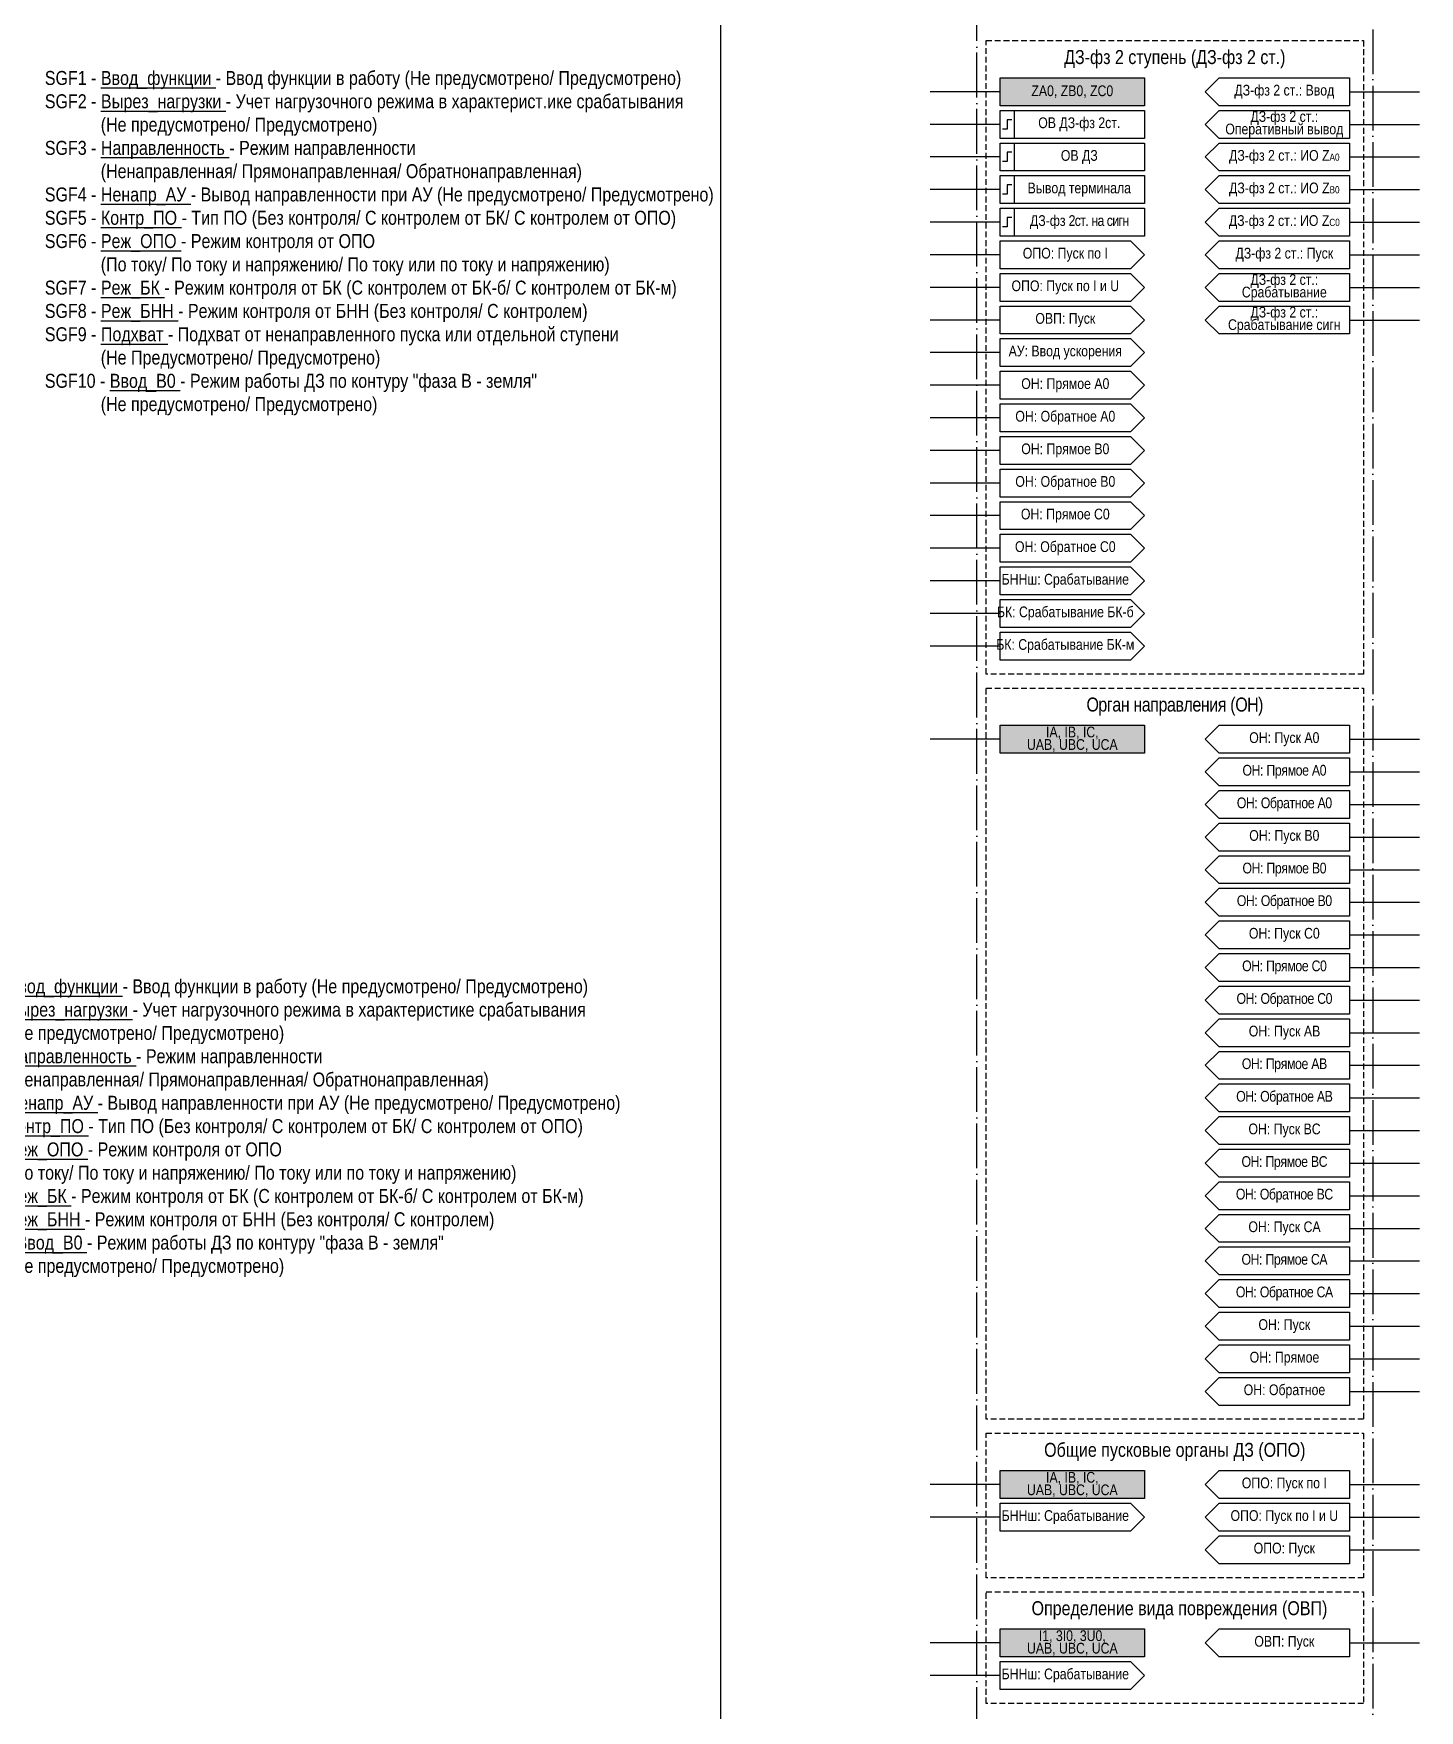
# Model space of a CAD drawing. Header units: millimetres. Extents: x -68 to 4847, y -35 to 2390.
# Drawn here: x 222.6 to 520, y 442.5 to 802.5 of the extents above; entities that cross this region are included whole.
import ezdxf

# ---------------------------------------------------------------- set-up
doc = ezdxf.new("R2010")
doc.units = ezdxf.units.MM
doc.linetypes.add('ACAD_ISO04W100', pattern=[30, 24, -3, 0, -3])
doc.linetypes.add('штриховая2', pattern=[0.375, 0.25, -0.125])
doc.layers.add('TEXT', color=7, linetype='Continuous', lineweight=25)
doc.styles.add('2.5_Gost_RD', font='ARIALN.TTF', dxfattribs={"height": 2.5})
doc.styles.add('3.5_Gost_RD', font='ARIALN.TTF', dxfattribs={"height": 3.5})

msp = doc.modelspace()

# ---------------------------------------------------------------- hatches: boundary and pattern name
at = {"ltscale": 100, "true_color": 0xf7941d}
h = msp.add_hatch(color=30, dxfattribs=at)
h.dxf.hatch_style = 1
h.paths.add_polyline_path([(430, 793), (461, 793), (461, 787), (430, 787)])
h = msp.add_hatch(color=30, dxfattribs=at)
h.dxf.hatch_style = 1
h.paths.add_polyline_path([(430, 654), (461, 654), (461, 648), (430, 648)])
h = msp.add_hatch(color=30, dxfattribs=at)
h.dxf.hatch_style = 1
h.paths.add_polyline_path([(430, 494), (461, 494), (461, 488), (430, 488)])
h = msp.add_hatch(color=30, dxfattribs=at)
h.dxf.hatch_style = 1
h.paths.add_polyline_path([(430, 460), (461, 460), (461, 454), (430, 454)])

# ---------------------------------------------------------------- linework, layer by layer
at = {"ltscale": 100}
for p, q in [((430, 790), (415, 790)), ((505, 790), (520, 790)), ((430, 783), (415, 783)), ((505, 783), (520, 783)), ((430, 776), (415, 776)), ((505, 776), (520, 776)), ((430, 769), (415, 769)), ((505, 769), (520, 769)), ((430, 762), (415, 762)), ((505, 762), (520, 762)), ((430, 755), (415, 755)), ((505, 755), (520, 755)), ((430, 748), (415, 748)), ((505, 748), (520, 748)), ((430, 741), (415, 741)), ((505, 741), (520, 741)), ((430, 734), (415, 734)), ((430, 727), (415, 727)), ((430, 720), (415, 720)), ((430, 713), (415, 713)), ((430, 706), (415, 706)), ((430, 699), (415, 699)), ((430, 692), (415, 692)), ((430, 685), (415, 685)), ((430, 678), (415, 678)), ((430, 671), (415, 671)), ((430, 651), (415, 651)), ((505, 651), (520, 651)), ((505, 644), (520, 644)), ((505, 637), (520, 637)), ((505, 630), (520, 630)), ((505, 623), (520, 623)), ((505, 616), (520, 616)), ((505, 609), (520, 609)), ((505, 602), (520, 602)), ((505, 595), (520, 595)), ((505, 588), (520, 588)), ((505, 581), (520, 581)), ((505, 574), (520, 574)), ((505, 567), (520, 567)), ((505, 560), (520, 560)), ((505, 553), (520, 553)), ((505, 546), (520, 546)), ((505, 539), (520, 539)), ((505, 532), (520, 532)), ((505, 525), (520, 525)), ((505, 518), (520, 518)), ((505, 511), (520, 511)), ((430, 491), (415, 491)), ((505, 491), (520, 491)), ((430, 484), (415, 484)), ((505, 484), (520, 484)), ((505, 477), (520, 477)), ((430, 457), (415, 457)), ((505, 457), (520, 457)), ((430, 450), (415, 450))]:
    msp.add_line(p, q, dxfattribs=at)
at = {"color": 3, "ltscale": 100}
msp.add_lwpolyline([(0, 1360), (370, 1360), (370, 0), (0, 0)], close=True, dxfattribs=at)
at = {"color": 251, "linetype": 'ACAD_ISO04W100', "lineweight": 30, "ltscale": 0.4, "true_color": 0x58595b}
msp.add_lwpolyline([(425, 1360), (510, 1360), (510, 329), (425, 329)], close=True, dxfattribs=at)
at = {"linetype": 'штриховая2', "ltscale": 5}
for points in [[(427, 801), (508, 801), (508, 665), (427, 665)], [(427, 662), (508, 662), (508, 505), (427, 505)], [(427, 502), (508, 502), (508, 471), (427, 471)], [(427, 468), (508, 468), (508, 444), (427, 444)]]:
    msp.add_lwpolyline(points, close=True, dxfattribs=at)
at = {"ltscale": 100}
for points in [[(430, 793), (461, 793), (461, 787), (430, 787)], [(505, 787), (477, 787), (474, 790), (477, 793), (505, 793)], [(430, 786), (433, 786), (433, 780), (430, 780)], [(430, 786), (461, 786), (461, 780), (430, 780)], [(477, 786), (505, 786), (505, 780), (477, 780), (474, 783)], [(430, 779), (433, 779), (433, 773), (430, 773)], [(430, 779), (461, 779), (461, 773), (430, 773)], [(505, 773), (477, 773), (474, 776), (477, 779), (505, 779)], [(430, 772), (433, 772), (433, 766), (430, 766)], [(430, 772), (461, 772), (461, 766), (430, 766)], [(505, 766), (477, 766), (474, 769), (477, 772), (505, 772)], [(430, 765), (433, 765), (433, 759), (430, 759)], [(430, 765), (461, 765), (461, 759), (430, 759)], [(505, 759), (477, 759), (474, 762), (477, 765), (505, 765)], [(505, 752), (477, 752), (474, 755), (477, 758), (505, 758)], [(505, 745), (477, 745), (474, 748), (477, 751), (505, 751)], [(505, 738), (477, 738), (474, 741), (477, 744), (505, 744)], [(430, 654), (461, 654), (461, 648), (430, 648)], [(477, 654), (505, 654), (505, 648), (477, 648), (474, 651)], [(477, 647), (505, 647), (505, 641), (477, 641), (474, 644)], [(477, 640), (505, 640), (505, 634), (477, 634), (474, 637)], [(477, 633), (505, 633), (505, 627), (477, 627), (474, 630)], [(477, 626), (505, 626), (505, 620), (477, 620), (474, 623)], [(477, 619), (505, 619), (505, 613), (477, 613), (474, 616)], [(477, 612), (505, 612), (505, 606), (477, 606), (474, 609)], [(477, 605), (505, 605), (505, 599), (477, 599), (474, 602)], [(477, 598), (505, 598), (505, 592), (477, 592), (474, 595)], [(477, 591), (505, 591), (505, 585), (477, 585), (474, 588)], [(477, 584), (505, 584), (505, 578), (477, 578), (474, 581)], [(477, 577), (505, 577), (505, 571), (477, 571), (474, 574)], [(477, 570), (505, 570), (505, 564), (477, 564), (474, 567)], [(477, 563), (505, 563), (505, 557), (477, 557), (474, 560)], [(477, 556), (505, 556), (505, 550), (477, 550), (474, 553)], [(477, 549), (505, 549), (505, 543), (477, 543), (474, 546)], [(477, 542), (505, 542), (505, 536), (477, 536), (474, 539)], [(477, 535), (505, 535), (505, 529), (477, 529), (474, 532)], [(477, 528), (505, 528), (505, 522), (477, 522), (474, 525)], [(477, 521), (505, 521), (505, 515), (477, 515), (474, 518)], [(477, 514), (505, 514), (505, 508), (477, 508), (474, 511)], [(430, 494), (461, 494), (461, 488), (430, 488)], [(505, 488), (477, 488), (474, 491), (477, 494), (505, 494)], [(505, 481), (477, 481), (474, 484), (477, 487), (505, 487)], [(505, 474), (477, 474), (474, 477), (477, 480), (505, 480)], [(430, 460), (461, 460), (461, 454), (430, 454)], [(505, 454), (477, 454), (474, 457), (477, 460), (505, 460)]]:
    msp.add_lwpolyline(points, close=True, dxfattribs=at)
at = {"lineweight": 30, "ltscale": 100}
for points in [[(432.5, 784), (431.5, 784), (431.5, 782), (430.5, 782)], [(432.5, 777), (431.5, 777), (431.5, 775), (430.5, 775)], [(432.5, 770), (431.5, 770), (431.5, 768), (430.5, 768)], [(432.5, 763), (431.5, 763), (431.5, 761), (430.5, 761)]]:
    msp.add_lwpolyline(points, dxfattribs=at)
at = {"ltscale": 100}
for points in [[(430, 758), (458, 758), (461, 755), (458, 752), (430, 752), (430, 758)], [(430, 751), (458, 751), (461, 748), (458, 745), (430, 745), (430, 751)], [(430, 744), (458, 744), (461, 741), (458, 738), (430, 738), (430, 744)], [(430, 737), (458, 737), (461, 734), (458, 731), (430, 731), (430, 737)], [(430, 730), (458, 730), (461, 727), (458, 724), (430, 724), (430, 730)], [(430, 723), (458, 723), (461, 720), (458, 717), (430, 717), (430, 723)], [(430, 716), (458, 716), (461, 713), (458, 710), (430, 710), (430, 716)], [(430, 709), (458, 709), (461, 706), (458, 703), (430, 703), (430, 709)], [(430, 702), (458, 702), (461, 699), (458, 696), (430, 696), (430, 702)], [(430, 695), (458, 695), (461, 692), (458, 689), (430, 689), (430, 695)], [(430, 688), (458, 688), (461, 685), (458, 682), (430, 682), (430, 688)], [(430, 681), (458, 681), (461, 678), (458, 675), (430, 675), (430, 681)], [(430, 674), (458, 674), (461, 671), (458, 668), (430, 668), (430, 674)], [(430, 487), (458, 487), (461, 484), (458, 481), (430, 481), (430, 487)], [(430, 453), (458, 453), (461, 450), (458, 447), (430, 447), (430, 453)]]:
    msp.add_lwpolyline(points, dxfattribs=at)

# ---------------------------------------------------------------- texts
at = {"color": 30, "ltscale": 100, "true_color": 0xf7941d, "char_height": 3, "attachment_point": 5, "style": '3.5_Gost_RD'}
for s, insert, width in [('ДЗ-фз 2 ступень (ДЗ-фз 2 ст.)', (467.5, 797), 81), ('Общие пусковые органы ДЗ (ОПО)', (467.5, 498), 81), ('Определение вида повреждения (ОВП)', (468.5, 464), 83)]:
    msp.add_mtext(s, dxfattribs=dict(at, insert=insert, width=width))
at = {"color": 30, "ltscale": 100, "char_height": 3, "attachment_point": 5, "style": '3.5_Gost_RD'}
for s, insert, width in [('\\pxql;SGF1 - {\\LВвод_функции} - Ввод функции в работу (Не предусмотрено/ Предусмотрено)\\PSGF2 - {\\LВырез_нагрузки} - Учет нагрузочного режима в характерист.ике срабатывания \\P^I(Не предусмотрено/ Предусмотрено)\\PSGF3 - {\\LНаправленность} - Режим направленности \\P^I(Ненаправленная/ Прямонаправленная/ Обратнонаправленная)\\PSGF4 - {\\LНенапр_АУ} - Вывод направленности при АУ (Не предусмотрено/ Предусмотрено)\\PSGF5 - {\\LКонтр_ПО} - Тип ПО (Без контроля/ С контролем от БК/ С контролем от ОПО) \\PSGF6 - {\\LРеж_ОПО} - Режим контроля от ОПО \\P^I(По току/ По току и напряжению/ По току или по току и напряжению)\\PSGF7 - {\\LРеж_БК} - Режим контроля от БК (С контролем от БК-б/ С контролем от БК-м)\\PSGF8 - {\\LРеж_БНН} - Режим контроля от БНН (Без контроля/ С контролем)\\PSGF9 - {\\LПодхват} - Подхват от ненаправленного пуска или отдельной ступени \\P^I(Не Предусмотрено/ Предусмотрено)\\PSGF10 - {\\LВвод_B0} - Режим работы ДЗ по контуру "фаза В - земля"  \\P^I(Не предусмотрено/ Предусмотрено)', (297.5, 757.5), 145), ('\\pxt49;{\\T0.95;\\C30;\\c1938679;Орган направления (ОН)}', (467.5, 658), 81), ('\\pxql;SGF1 - {\\LВвод_функции} - Ввод функции в работу (Не предусмотрено/ Предусмотрено)\\PSGF2 - {\\LВырез_нагрузки} - Учет нагрузочного режима в характеристике срабатывания \\P^I(Не предусмотрено/ Предусмотрено)\\PSGF3 - {\\LНаправленность} - Режим направленности \\P^I(Ненаправленная/ Прямонаправленная/ Обратнонаправленная)\\PSGF4 - {\\LНенапр_АУ} - Вывод направленности при АУ (Не предусмотрено/ Предусмотрено)\\PSGF5 - {\\LКонтр_ПО} - Тип ПО (Без контроля/ С контролем от БК/ С контролем от ОПО) \\PSGF6 - {\\LРеж_ОПО} - Режим контроля от ОПО \\P^I(По току/ По току и напряжению/ По току или по току и напряжению)\\PSGF7 - {\\LРеж_БК} - Режим контроля от БК (С контролем от БК-б/ С контролем от БК-м)\\PSGF8 - {\\LРеж_БНН} - Режим контроля от БНН (Без контроля/ С контролем)\\PSGF10 - {\\LВвод_B0} - Режим работы ДЗ по контуру "фаза В - земля"  \\P^I(Не предусмотрено/ Предусмотрено)', (277.5, 567.5), 145)]:
    msp.add_mtext(s, dxfattribs=dict(at, insert=insert, width=width))
at = {"ltscale": 100, "char_height": 2.3, "width": 28, "attachment_point": 5, "style": '2.5_Gost_RD'}
for s, insert in [('\\pxsm0.7,t7;{\\T0.95;ОН: Обратное В0}', (491, 616)), ('\\pxsm0.7;{\\T0.95;ОН: Обратное ВС}', (491, 553))]:
    msp.add_mtext(s, dxfattribs=dict(at, insert=insert))
at = {"layer": 'TEXT', "ltscale": 100, "char_height": 2.3, "attachment_point": 5, "style": '2.5_Gost_RD'}
for s, insert, width in [('\\pxsm0.7;ZA0, ZB0, ZC0', (445.5, 790), 31), ('\\pxsm0.7;ДЗ-фз 2 ст.: Ввод', (491, 790), 28), ('\\pxsm0.7;ДЗ-фз 2 ст.: Оперативный вывод', (491, 783), 28), ('\\pxsm0.7;ОВ ДЗ', (447, 776), 28), ('\\pxsm0.7;Вывод терминала', (447, 769), 28), ('\\pxsm0.7;ОПО: Пуск по I', (444, 755), 28), ('\\pxsm0.7;ДЗ-фз 2 ст.: Пуск', (491, 755), 28), ('\\pxsm0.7;ОПО: Пуск по I и U', (444, 748), 28), ('\\pxsm0.7;ДЗ-фз 2 ст.: Срабатывание', (491, 748), 28), ('ОВП: Пуск', (444, 741), 28), ('\\pxsm0.7;ДЗ-фз 2 ст.: Срабатывание сигн', (491, 741), 28), ('\\pxsm0.7;АУ: Ввод ускорения', (444, 734), 28), ('\\pxsm0.7;ОН: Прямое A0', (444, 727), 28), ('\\pxsm0.7,t11;ОН: Обратное A0', (444, 720), 28), ('\\pxsm0.7;ОН: Прямое B0', (444, 713), 28), ('\\pxsm0.7;ОН: Обратное B0', (444, 706), 28), ('\\pxsm0.7;ОН: Прямое С0', (444, 699), 28), ('\\pxsm0.7;ОН: Обратное С0', (444, 692), 28), ('\\pxsm0.7;БННш: Срабатывание', (444, 685), 28), ('\\pxsm0.7;IA, IB, IC,\\PUAB, UBC, UCA', (445.5, 651), 31), ('\\pxsm0.7;ОН: Пуск А0 ', (491, 651), 28), ('\\pxsm0.7;{\\T0.95;ОН: Прямое А0}', (491, 644), 28), ('\\pxsm0.7;{\\T0.95;ОН: Обратное А0}', (491, 637), 28), ('\\pxsm0.7;ОН: Пуск В0', (491, 630), 28), ('\\pxsm0.7;{\\T0.95;ОН: Прямое В0}', (491, 623), 28), ('\\pxsm0.7;ОН: Пуск С0', (491, 609), 28), ('\\pxsm0.7;{\\T0.95;ОН: Прямое С0}', (491, 602), 28), ('\\pxsm0.7;{\\T0.95;ОН: Обратное С0}', (491, 595), 28), ('\\pxsm0.7;ОН: Пуск А{\\T0.95;В} ', (491, 588), 28), ('\\pxsm0.7;{\\T0.95;ОН: Прямое АВ}', (491, 581), 28), ('\\pxsm0.7;{\\T0.95;ОН: Обратное АВ}', (491, 574), 28), ('\\pxsm0.7;ОН: Пуск В{\\T0.95;С}', (491, 567), 28), ('\\pxsm0.7;{\\T0.95;ОН: Прямое ВС}', (491, 560), 28), ('\\pxsm0.7;ОН: Пуск С{\\T0.95;А}', (491, 546), 28), ('\\pxsm0.7;{\\T0.95;ОН: Прямое СА}', (491, 539), 28), ('\\pxsm0.7;{\\T0.95;ОН: Обратное СА}', (491, 532), 28), ('\\pxsm0.7;ОН: Пуск', (491, 525), 27.874017), ('\\pxsm0.7;ОН: Прямое', (491.0315, 518), 27.937009), ('\\pxsm0.7;ОН: Обратное', (491.0315, 511), 27.937009), ('\\pxsm0.7;IA, IB, IC,\\PUAB, UBC, UCA', (445.5, 491), 31), ('\\pxsm0.7;ОПО: Пуск по I', (491, 491), 28), ('\\pxsm0.7;БННш: Срабатывание', (444, 484), 28), ('\\pxsm0.7;ОПО: Пуск по I и U', (491, 484), 28), ('\\pxsm0.7;ОПО: Пуск', (491, 477), 28), ('\\pxsm0.7;I1, 3I0, 3U0,\\PUAB, UBC, UCA', (445.5, 457), 31), ('\\pxsm0.7;ОВП: Пуск', (491, 457), 28), ('\\pxsm0.7;БННш: Срабатывание', (444, 450), 28)]:
    msp.add_mtext(s, dxfattribs=dict(at, insert=insert, width=width))
at = {"layer": 'TEXT', "color": 3, "ltscale": 100, "char_height": 2.3, "width": 28, "attachment_point": 5, "style": '2.5_Gost_RD'}
for s, insert in [('\\pxsm0.7;ОВ ДЗ-фз 2ст.', (447, 783)), ('\\pxsm0.7;ДЗ-фз 2 ст.: ИО Z{\\H0.66667x;А0}', (491, 776)), ('\\pxsm0.7;ДЗ-фз 2 ст.: ИО Z{\\H0.66667x;B0}', (491, 769)), ('\\pxsm0.7;ДЗ-фз{\\T0.9; 2ст. на сигн}', (447, 762)), ('\\pxsm0.7;ДЗ-фз 2 ст.: ИО Z{\\H0.66667x;C0}', (491, 762)), ('\\pxsm0.7;БК: Срабатывание БК-б', (444, 678)), ('\\pxsm0.7;БК: Срабатывание БК-м', (444, 671))]:
    msp.add_mtext(s, dxfattribs=dict(at, insert=insert))

doc.saveas('drawing.dxf')
